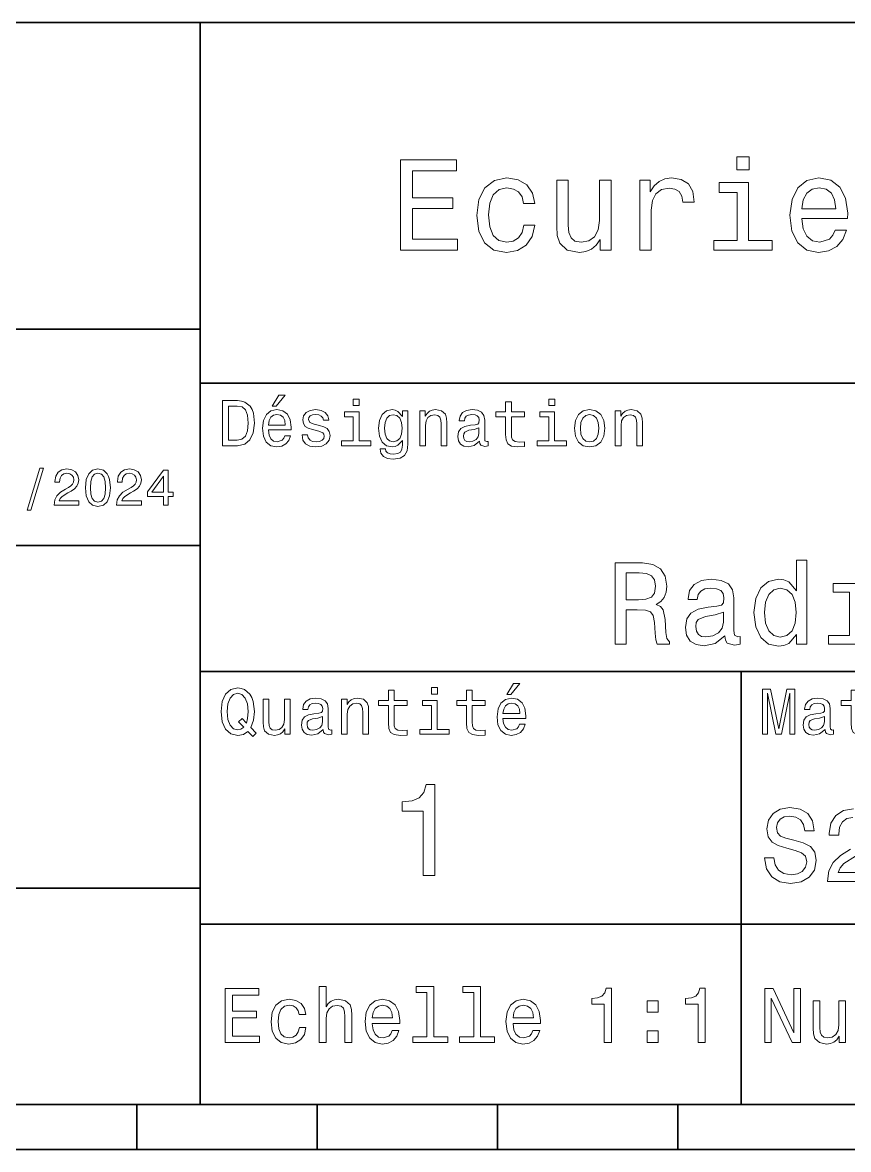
# Model space of a CAD drawing. Extents: x 0 to 297, y 0 to 210.
# Drawn here: x 152.2 to 198, y 7.5 to 70 of the extents above; entities that cross this region are included whole.
import ezdxf

# ---------------------------------------------------------------- set-up
doc = ezdxf.new("R2010")
doc.units = 0

msp = doc.modelspace()

# ---------------------------------------------------------------- linework, layer by layer
at = {"color": 7, "lineweight": 35}
for p, q in [((97, 70), (287, 70)), ((162, 10), (162, 70)), ((97, 53), (162, 53)), ((162, 50), (287, 50)), ((97, 41), (162, 41)), ((162, 34), (287, 34)), ((97, 22), (162, 22)), ((162, 20), (287, 20)), ((10, 10), (287, 10)), ((97, 10), (287, 10)), ((98.5, 7.5), (198.5, 7.5))]:
    msp.add_line(p, q, dxfattribs=at)
at = {"color": 7, "lineweight": 35, "ltscale": 0.35}
msp.add_line((192, 20), (192, 34), dxfattribs=at)
at = {"color": 7, "lineweight": 35, "ltscale": 0.25}
msp.add_line((192, 10), (192, 20), dxfattribs=at)
at = {"color": 7, "lineweight": 35, "ltscale": 0.0625}
for p, q in [((158.5, 10), (158.5, 7.5)), ((168.5, 10), (168.5, 7.5)), ((178.5, 10), (178.5, 7.5)), ((188.5, 10), (188.5, 7.5))]:
    msp.add_line(p, q, dxfattribs=at)
at = {"color": 7, "lineweight": 13}
for points in [[(192.439484, 62.554031), (191.769455, 62.554031), (191.769455, 61.833572), (192.439484, 61.833572)], [(173.109512, 57.381123), (176.279541, 57.381123), (176.279541, 57.986309), (173.772339, 57.986309), (173.772339, 59.679394), (176.005768, 59.679394), (176.005768, 60.277374), (173.772339, 60.277374), (173.772339, 61.775936), (176.221893, 61.775936), (176.221893, 62.381123), (173.109512, 62.381123)], [(179.932281, 59.967579), (180.559082, 59.967579), (180.429398, 60.543945), (180.119598, 60.997837), (179.636887, 61.278816), (179.010086, 61.386887), (178.318436, 61.242794), (177.792511, 60.839336), (177.46109, 60.183716), (177.345825, 59.304752), (177.453888, 58.432995), (177.778091, 57.78458), (178.289627, 57.381123), (178.988464, 57.244236), (179.608063, 57.352303), (180.090775, 57.6549), (180.42218, 58.130402), (180.566284, 58.764408), (179.96109, 58.764408), (179.853027, 58.36095), (179.651291, 58.058357), (179.363113, 57.871037), (179.010086, 57.8134), (178.570602, 57.907059), (178.253601, 58.195244), (178.059082, 58.663544), (177.994232, 59.326366), (178.059082, 59.974781), (178.260803, 60.443081), (178.585007, 60.731266), (179.010086, 60.83213), (179.38472, 60.767288), (179.66571, 60.601585), (179.853027, 60.327808)], [(184.788177, 61.25), (184.154175, 61.25), (184.154175, 59.016571), (184.082123, 58.497837), (183.873199, 58.123196), (183.548996, 57.892651), (183.123917, 57.820602), (182.785294, 57.878242), (182.569168, 58.051151), (182.446686, 58.346542), (182.417862, 58.764408), (182.417862, 61.25), (181.783859, 61.25), (181.783859, 58.706772), (181.805481, 58.195244), (181.942368, 57.770172), (182.360229, 57.381123), (183.030258, 57.244236), (183.390488, 57.294666), (183.700287, 57.424351), (183.966858, 57.647694), (184.182999, 57.971901), (184.182999, 57.381123), (184.788177, 57.381123)], [(186.380402, 57.381123), (187.014404, 57.381123), (187.014404, 59.592937), (187.079254, 60.12608), (187.273773, 60.507923), (187.590775, 60.738472), (188.015854, 60.817722), (188.332855, 60.767288), (188.570602, 60.623199), (188.714691, 60.378242), (188.765121, 60.046829), (189.406342, 60.046829), (189.319885, 60.630402), (189.082123, 61.048271), (188.685883, 61.30043), (188.145538, 61.386887), (187.778091, 61.32925), (187.46109, 61.185158), (187.180115, 60.940201), (186.956772, 60.608788), (186.956772, 61.25), (186.380402, 61.25)], [(195.37175, 59.131844), (197.907776, 59.131844), (197.914978, 59.427231), (197.799713, 60.255764), (197.482712, 60.875359), (196.978378, 61.25), (196.30835, 61.386887), (195.65274, 61.242794), (195.148407, 60.839336), (194.824203, 60.183716), (194.708923, 59.319164), (194.817001, 58.432995), (195.141205, 57.78458), (195.638321, 57.381123), (196.286743, 57.244236), (196.848694, 57.337894), (197.309799, 57.582851), (197.648407, 57.971901), (197.842941, 58.490631), (197.216141, 58.490631), (197.086456, 58.20245), (196.899139, 57.986309), (196.365997, 57.8134), (195.955322, 57.892651), (195.645538, 58.14481), (195.443802, 58.555473), (195.37175, 59.110229)], [(192.417862, 57.914265), (192.417862, 61.120316), (190.789627, 61.120316), (190.789627, 60.579971), (191.783859, 60.579971), (191.783859, 57.914265), (190.48703, 57.914265), (190.48703, 57.381123), (193.729111, 57.381123), (193.729111, 57.914265)], [(195.37175, 59.664986), (195.451004, 60.162102), (195.645538, 60.529537), (195.940918, 60.75288), (196.329971, 60.83213), (196.711807, 60.75288), (197.007202, 60.529537), (197.187317, 60.162102), (197.252167, 59.664986)], [(164.080688, 49.030979), (163.248566, 49.030979), (163.248566, 46.530979), (164.080688, 46.530979), (164.473343, 46.610229), (164.765137, 46.851585), (164.945251, 47.244236), (165.010086, 47.780979), (164.952454, 48.328529), (164.880402, 48.544666), (164.779541, 48.717579), (164.487747, 48.951729), (164.296829, 49.009365)], [(166.004318, 48.728386), (166.216858, 48.728386), (166.717575, 49.340778), (166.364548, 49.340778)], [(170.824203, 49.117435), (170.489197, 49.117435), (170.489197, 48.757202), (170.824203, 48.757202)], [(178.943802, 48.130402), (178.943802, 47.161381), (178.965424, 46.84798), (179.066284, 46.631844), (179.268005, 46.505764), (179.610229, 46.462536), (179.984863, 46.480545), (179.984863, 46.754322), (179.71109, 46.732708), (179.46254, 46.761528), (179.329254, 46.851585), (179.271606, 47.00288), (179.260803, 47.215416), (179.260803, 48.130402), (179.984863, 48.130402), (179.984863, 48.400574), (179.260803, 48.400574), (179.260803, 48.966137), (178.943802, 48.966137), (178.943802, 48.400574), (178.396255, 48.400574), (178.396255, 48.130402)], [(181.667145, 49.117435), (181.332138, 49.117435), (181.332138, 48.757202), (181.667145, 48.757202)], [(164.055481, 48.731987), (164.329254, 48.677952), (164.516571, 48.512245), (164.628235, 48.216858), (164.664261, 47.780979), (164.624634, 47.359509), (164.51297, 47.064121), (164.322052, 46.887608), (164.055481, 46.829971), (163.583572, 46.829971), (163.583572, 48.731987)], [(165.784576, 47.406338), (167.052597, 47.406338), (167.056198, 47.554035), (166.998566, 47.9683), (166.840057, 48.278099), (166.587891, 48.465416), (166.252884, 48.533859), (165.925079, 48.461815), (165.672913, 48.260086), (165.510803, 47.932278), (165.453171, 47.5), (165.507202, 47.056915), (165.669312, 46.732708), (165.917862, 46.530979), (166.242081, 46.462536), (166.523056, 46.509365), (166.753601, 46.631844), (166.922913, 46.826366), (167.020172, 47.085735), (166.706772, 47.085735), (166.641937, 46.941643), (166.548264, 46.833572), (166.281708, 46.747116), (166.07637, 46.786743), (165.921463, 46.912823), (165.820602, 47.118156), (165.784576, 47.395531)], [(165.784576, 47.672909), (165.824203, 47.921471), (165.921463, 48.105186), (166.069168, 48.216858), (166.263687, 48.256485), (166.454605, 48.216858), (166.60231, 48.105186), (166.692368, 47.921471), (166.724777, 47.672909)], [(168.623199, 47.658501), (168.317001, 47.730545), (168.090057, 47.8134), (168.014404, 47.982708), (168.036026, 48.101585), (168.111664, 48.188038), (168.234146, 48.242073), (168.41066, 48.263687), (168.579971, 48.242073), (168.713257, 48.177231), (168.799713, 48.079971), (168.835739, 47.950287), (169.145538, 47.950287), (169.145538, 47.957493), (169.091492, 48.191643), (168.943802, 48.375359), (168.713257, 48.490635), (168.41066, 48.533859), (168.104462, 48.490635), (167.881119, 48.371758), (167.740631, 48.195244), (167.697403, 47.971901), (167.729828, 47.755764), (167.830688, 47.604465), (167.996399, 47.496399), (168.237747, 47.42075), (168.590775, 47.334293), (168.806915, 47.244236), (168.864548, 47.172188), (168.886169, 47.064121), (168.853745, 46.930836), (168.767288, 46.829971), (168.626801, 46.765129), (168.439484, 46.743515), (168.241348, 46.765129), (168.09726, 46.840778), (168, 46.963257), (167.960373, 47.132565), (167.654175, 47.132565), (167.704605, 46.844379), (167.85231, 46.635445), (168.086456, 46.509365), (168.41066, 46.462536), (168.749283, 46.509365), (168.997833, 46.635445), (169.149139, 46.837173), (169.203171, 47.100143), (169.163544, 47.327087), (169.05188, 47.481987), (168.868149, 47.582851)], [(170.8134, 46.79755), (170.8134, 48.400574), (169.999283, 48.400574), (169.999283, 48.130402), (170.496399, 48.130402), (170.496399, 46.79755), (169.847977, 46.79755), (169.847977, 46.530979), (171.469025, 46.530979), (171.469025, 46.79755)], [(173.518738, 46.617435), (173.518738, 48.465416), (173.216141, 48.465416), (173.216141, 48.152016), (172.967575, 48.4366), (172.816284, 48.508644), (172.646973, 48.533859), (172.340775, 48.461815), (172.103027, 48.260086), (171.94812, 47.935879), (171.894089, 47.5), (171.94812, 47.060516), (172.103027, 46.736309), (172.340775, 46.530979), (172.646973, 46.462536), (172.819885, 46.487751), (172.963974, 46.552593), (173.216141, 46.826366), (173.216141, 46.552593), (173.187317, 46.336456), (173.108063, 46.181557), (172.956772, 46.091499), (172.729828, 46.059078), (172.531708, 46.080692), (172.391205, 46.134727), (172.30835, 46.228386), (172.283142, 46.354465), (171.976944, 46.354465), (171.976944, 46.340057), (172.023773, 46.109509), (172.167862, 45.9366), (172.398407, 45.824928), (172.711823, 45.785301), (173.086456, 45.839336), (173.335022, 45.990635), (173.47551, 46.253601)], [(172.221909, 47.5), (172.254318, 47.820606), (172.351593, 48.058357), (172.502884, 48.198845), (172.704605, 48.249279), (172.917145, 48.198845), (173.075653, 48.058357), (173.172913, 47.820606), (173.208939, 47.5), (173.172913, 47.172188), (173.075653, 46.938038), (172.917145, 46.793949), (172.704605, 46.747116), (172.502884, 46.793949), (172.351593, 46.938038), (172.254318, 47.175793)], [(174.181549, 46.530979), (174.498566, 46.530979), (174.498566, 47.647694), (174.530975, 47.903458), (174.635452, 48.090778), (174.797546, 48.206051), (175.013687, 48.249279), (175.1866, 48.213257), (175.294662, 48.115993), (175.348709, 47.953888), (175.366714, 47.737751), (175.366714, 46.530979), (175.683716, 46.530979), (175.683716, 47.802593), (175.669312, 48.058357), (175.604462, 48.270893), (175.391937, 48.465416), (175.060516, 48.533859), (174.876801, 48.508644), (174.721909, 48.440201), (174.588623, 48.324928), (174.484146, 48.170029), (174.484146, 48.465416), (174.181549, 48.465416)], [(177.499283, 46.783142), (177.499283, 46.772335), (177.517288, 46.649857), (177.57132, 46.5634), (177.798264, 46.494957), (177.974777, 46.523773), (177.974777, 46.76873), (177.899139, 46.757923), (177.798264, 46.804756), (177.780258, 46.948845), (177.780258, 47.950287), (177.73703, 48.206051), (177.610947, 48.386166), (177.391205, 48.494236), (177.081406, 48.533859), (176.778824, 48.490635), (176.555481, 48.368156), (176.414978, 48.177231), (176.368149, 47.925072), (176.368149, 47.903458), (176.65274, 47.903458), (176.677948, 48.054756), (176.757202, 48.162823), (176.886887, 48.227665), (177.070602, 48.25288), (177.247116, 48.234871), (177.373199, 48.180836), (177.448853, 48.087173), (177.47406, 47.957493), (177.459656, 47.806194), (177.402023, 47.730545), (177.257919, 47.694523), (176.987747, 47.665707), (176.677948, 47.600864), (176.458206, 47.485592), (176.328537, 47.305473), (176.28891, 47.038906), (176.324921, 46.801151), (176.4366, 46.624638), (176.616714, 46.512966), (176.86528, 46.473343), (177.200287, 46.548992)], [(181.656342, 46.79755), (181.656342, 48.400574), (180.842224, 48.400574), (180.842224, 48.130402), (181.33934, 48.130402), (181.33934, 46.79755), (180.690918, 46.79755), (180.690918, 46.530979), (182.311966, 46.530979), (182.311966, 46.79755)], [(182.762253, 47.496399), (182.819885, 47.056915), (182.985596, 46.732708), (183.248566, 46.530979), (183.601593, 46.462536), (183.951004, 46.530979), (184.213974, 46.729107), (184.379684, 47.053314), (184.440918, 47.496399), (184.379684, 47.935879), (184.213974, 48.263687), (183.951004, 48.461815), (183.601593, 48.533859), (183.248566, 48.461815), (182.985596, 48.260086), (182.819885, 47.935879)], [(183.086456, 47.5), (183.118881, 47.824207), (183.219742, 48.058357), (183.381851, 48.20245), (183.601593, 48.25288), (183.817719, 48.20245), (183.979828, 48.061958), (184.080688, 47.824207), (184.116714, 47.5), (184.080688, 47.172188), (183.979828, 46.934437), (183.817719, 46.790344), (183.601593, 46.743515), (183.381851, 46.790344), (183.219742, 46.934437), (183.118881, 47.172188)], [(185.024506, 46.530979), (185.341492, 46.530979), (185.341492, 47.647694), (185.373917, 47.903458), (185.478394, 48.090778), (185.640488, 48.206051), (185.856628, 48.249279), (186.029541, 48.213257), (186.137604, 48.115993), (186.19165, 47.953888), (186.209656, 47.737751), (186.209656, 46.530979), (186.526657, 46.530979), (186.526657, 47.802593), (186.512253, 48.058357), (186.447403, 48.270893), (186.234879, 48.465416), (185.903458, 48.533859), (185.719742, 48.508644), (185.56485, 48.440201), (185.431564, 48.324928), (185.327087, 48.170029), (185.327087, 48.465416), (185.024506, 48.465416)], [(177.463257, 47.208214), (177.420029, 47.020893), (177.304749, 46.876801), (177.131851, 46.783142), (176.919312, 46.750721), (176.782425, 46.76873), (176.68515, 46.826366), (176.623917, 46.927231), (176.605911, 47.067722), (176.620316, 47.193802), (176.677948, 47.283859), (176.908508, 47.384727), (177.200287, 47.427952), (177.463257, 47.514408)], [(152.417877, 42.956772), (152.616714, 42.956772), (153.314133, 45.279541), (153.112396, 45.279541)], [(153.899139, 43.224785), (155.273773, 43.224785), (155.273773, 43.472622), (154.187317, 43.472622), (154.247849, 43.60807), (154.351593, 43.720463), (154.671478, 43.925072), (154.841507, 44.011528), (155.031708, 44.135448), (155.167145, 44.279541), (155.244965, 44.44957), (155.273773, 44.642651), (155.224792, 44.884727), (155.08934, 45.074928), (154.881851, 45.195965), (154.613831, 45.239193), (154.337173, 45.190201), (154.126801, 45.054756), (153.991364, 44.838619), (153.945251, 44.553314), (153.945251, 44.51297), (154.207504, 44.51297), (154.207504, 44.536022), (154.233429, 44.731991), (154.311249, 44.876083), (154.435165, 44.9683), (154.599426, 45), (154.766571, 44.971184), (154.890488, 44.899136), (154.971191, 44.786743), (155, 44.645535), (154.979828, 44.51297), (154.925079, 44.400578), (154.832855, 44.302593), (154.706055, 44.216141), (154.536026, 44.12392), (154.253601, 43.945248), (154.054764, 43.755043), (153.9366, 43.524498), (153.899139, 43.233429)], [(155.642654, 44.201729), (155.685883, 43.749279), (155.821335, 43.426514), (156.037476, 43.230549), (156.337173, 43.167149), (156.634003, 43.230549), (156.850143, 43.426514), (156.982712, 43.749279), (157.028824, 44.201729), (156.982712, 44.651299), (156.927963, 44.829971), (156.850143, 44.976948), (156.634003, 45.172913), (156.337173, 45.239193), (156.037476, 45.172913), (155.821335, 44.974064), (155.685883, 44.651299)], [(155.919312, 44.201729), (155.942368, 44.550434), (156.01442, 44.801155), (156.144104, 44.948128), (156.337173, 45), (156.527374, 44.948128), (156.657059, 44.801155), (156.729111, 44.550434), (156.752167, 44.201729), (156.729111, 43.850143), (156.657059, 43.599426), (156.527374, 43.45245), (156.337173, 43.403458), (156.144104, 43.45245), (156.01442, 43.599426), (155.942368, 43.850143)], [(157.368881, 43.224785), (158.743515, 43.224785), (158.743515, 43.472622), (157.657059, 43.472622), (157.71759, 43.60807), (157.821335, 43.720463), (158.14122, 43.925072), (158.311249, 44.011528), (158.50145, 44.135448), (158.636887, 44.279541), (158.714706, 44.44957), (158.743515, 44.642651), (158.694534, 44.884727), (158.559082, 45.074928), (158.351593, 45.195965), (158.083572, 45.239193), (157.806915, 45.190201), (157.596542, 45.054756), (157.461105, 44.838619), (157.414993, 44.553314), (157.414993, 44.51297), (157.677231, 44.51297), (157.677231, 44.536022), (157.703171, 44.731991), (157.780991, 44.876083), (157.904907, 44.9683), (158.069168, 45), (158.236313, 44.971184), (158.360229, 44.899136), (158.440918, 44.786743), (158.469742, 44.645535), (158.44957, 44.51297), (158.394821, 44.400578), (158.302597, 44.302593), (158.175797, 44.216141), (158.005768, 44.12392), (157.723343, 43.945248), (157.524506, 43.755043), (157.406342, 43.524498), (157.368881, 43.233429)], [(159.965424, 43.224785), (160.224792, 43.224785), (160.224792, 43.720463), (160.510086, 43.720463), (160.510086, 43.951008), (160.224792, 43.951008), (160.224792, 45.181557), (159.96254, 45.181557), (159.086456, 43.974064), (159.086456, 43.720463), (159.965424, 43.720463)], [(159.328537, 43.951008), (159.965424, 44.847263), (159.965424, 43.951008)], [(185.019455, 35.530258), (185.622482, 35.530258), (185.622482, 37.430115), (186.238464, 37.430115), (186.692368, 37.41066), (186.977661, 37.319885), (187.133286, 37.105907), (187.19812, 36.723343), (187.230545, 36.139767), (187.269455, 35.757202), (187.34726, 35.530258), (188.028091, 35.530258), (188.028091, 35.653458), (187.878967, 35.835014), (187.827087, 36.172188), (187.781693, 36.898415), (187.671463, 37.4366), (187.522339, 37.605186), (187.28891, 37.728386), (187.548264, 37.890488), (187.729828, 38.117435), (187.846542, 38.402737), (187.885452, 38.746395), (187.794662, 39.291065), (187.535294, 39.699566), (187.107346, 39.945965), (186.523773, 40.030258), (185.019455, 40.030258)], [(195.069885, 36.068443), (195.069885, 35.530258), (195.640488, 35.530258), (195.640488, 40.185879), (195.07637, 40.185879), (195.07637, 38.480545), (194.641937, 38.973343), (194.376083, 39.090057), (194.07132, 39.135445), (193.520172, 39.005764), (193.092224, 38.642651), (192.8134, 38.059078), (192.716141, 37.274494), (192.8134, 36.489914), (193.092224, 35.899857), (193.520172, 35.530258), (194.07132, 35.407059), (194.376083, 35.45245), (194.648407, 35.569164)], [(186.355179, 39.479107), (186.750717, 39.440201), (187.029541, 39.317001), (187.204605, 39.090057), (187.26297, 38.733429), (187.19812, 38.357346), (187.023056, 38.130402), (186.724777, 38.013687), (186.316284, 37.981266), (185.622482, 37.981266), (185.622482, 39.479107)], [(191.095093, 35.98415), (191.095093, 35.964695), (191.127518, 35.744236), (191.224777, 35.588615), (191.633286, 35.465416), (191.951004, 35.517288), (191.951004, 35.958214), (191.814835, 35.938759), (191.633286, 36.023052), (191.600861, 36.282421), (191.600861, 38.085014), (191.523056, 38.545387), (191.296112, 38.869595), (190.900574, 39.064121), (190.342941, 39.135445), (189.798264, 39.057636), (189.396255, 38.837173), (189.143372, 38.493515), (189.059082, 38.039623), (189.059082, 38.000721), (189.57132, 38.000721), (189.616714, 38.273052), (189.759369, 38.467579), (189.992798, 38.584293), (190.323486, 38.629681), (190.641205, 38.59726), (190.868149, 38.5), (191.004318, 38.331409), (191.049713, 38.09798), (191.023773, 37.825645), (190.920029, 37.68948), (190.66066, 37.624638), (190.174347, 37.572765), (189.616714, 37.456051), (189.221176, 37.248558), (188.987747, 36.924351), (188.916428, 36.444523), (188.981262, 36.016571), (189.182281, 35.698845), (189.506485, 35.497837), (189.953888, 35.426514), (190.556915, 35.562679)], [(198.577805, 36.010086), (198.577805, 38.895531), (197.112396, 38.895531), (197.112396, 38.409222), (198.007202, 38.409222), (198.007202, 36.010086), (196.840057, 36.010086), (196.840057, 35.530258), (199.757919, 35.530258), (199.757919, 36.010086)], [(194.168579, 38.623199), (194.544662, 38.532421), (194.829971, 38.279537), (194.998566, 37.858067), (195.0634, 37.274494), (194.998566, 36.684437), (194.829971, 36.262966), (194.544662, 36.003601), (194.168579, 35.919308), (193.811951, 36.003601), (193.539627, 36.262966), (193.358063, 36.690922), (193.299713, 37.274494), (193.358063, 37.851585), (193.539627, 38.273052), (193.811951, 38.532421)], [(191.030258, 36.749279), (190.952454, 36.412102), (190.744949, 36.152737), (190.433716, 35.98415), (190.051147, 35.925793), (189.804749, 35.958214), (189.629684, 36.061958), (189.519455, 36.243515), (189.48703, 36.496395), (189.51297, 36.723343), (189.616714, 36.885445), (190.031693, 37.067001), (190.556915, 37.14481), (191.030258, 37.30043)], [(179.015854, 32.728386), (179.228394, 32.728386), (179.729111, 33.340778), (179.376083, 33.340778)], [(164.642654, 30.685879), (164.916428, 30.401297), (165.107346, 30.592218), (164.811966, 30.894812), (164.963257, 31.305475), (165.010086, 31.780979), (164.941635, 32.339336), (164.862396, 32.56628), (164.757919, 32.753601), (164.46254, 33.009365), (164.282425, 33.074207), (164.08429, 33.099422), (163.702454, 33.009365), (163.41066, 32.757202), (163.223343, 32.342937), (163.158508, 31.780979), (163.223343, 31.219019), (163.407059, 30.804754), (163.698853, 30.54899), (164.08429, 30.462536), (164.39769, 30.520172)], [(164.41571, 30.916426), (164.260803, 30.801151), (164.08429, 30.765129), (163.850143, 30.829971), (163.666428, 31.024494), (163.543945, 31.341497), (163.504318, 31.780979), (163.543945, 32.216858), (163.662827, 32.537464), (163.846542, 32.731987), (164.08429, 32.80043), (164.318451, 32.731987), (164.502167, 32.533859), (164.621033, 32.213257), (164.664261, 31.780979), (164.631851, 31.40634), (164.5634, 31.150576), (164.329254, 31.395533), (164.13472, 31.211815)], [(168.824921, 30.78314), (168.824921, 30.772333), (168.842941, 30.649855), (168.896973, 30.5634), (169.123917, 30.494957), (169.30043, 30.523775), (169.30043, 30.768732), (169.224777, 30.757925), (169.123917, 30.804754), (169.105911, 30.948847), (169.105911, 31.950287), (169.062683, 32.206051), (168.9366, 32.386166), (168.716858, 32.494236), (168.407059, 32.533859), (168.104462, 32.490635), (167.881119, 32.368156), (167.740631, 32.177231), (167.693802, 31.925072), (167.693802, 31.903458), (167.978394, 31.903458), (168.003601, 32.054756), (168.082855, 32.162823), (168.21254, 32.227665), (168.396255, 32.25288), (168.572769, 32.234871), (168.698853, 32.180836), (168.77449, 32.087173), (168.799713, 31.957493), (168.785309, 31.806194), (168.727661, 31.730547), (168.583572, 31.694523), (168.3134, 31.665705), (168.003601, 31.600864), (167.783859, 31.48559), (167.654175, 31.305475), (167.614548, 31.038904), (167.650574, 30.801151), (167.762253, 30.62464), (167.942368, 30.512968), (168.190918, 30.473343), (168.52594, 30.54899)], [(169.844376, 30.530979), (170.161377, 30.530979), (170.161377, 31.647694), (170.193802, 31.903458), (170.298279, 32.090778), (170.460373, 32.206051), (170.676514, 32.249279), (170.849426, 32.213257), (170.957489, 32.115993), (171.011536, 31.95389), (171.029541, 31.737751), (171.029541, 30.530979), (171.346542, 30.530979), (171.346542, 31.802593), (171.332138, 32.058357), (171.267288, 32.270893), (171.054749, 32.465416), (170.723343, 32.533859), (170.539627, 32.508644), (170.38472, 32.440201), (170.251434, 32.324928), (170.146973, 32.170029), (170.146973, 32.465416), (169.844376, 32.465416)], [(172.438034, 32.130402), (172.438034, 31.161383), (172.459656, 30.847982), (172.560516, 30.631844), (172.762253, 30.505762), (173.104462, 30.462536), (173.479111, 30.480547), (173.479111, 30.754322), (173.205338, 30.732708), (172.956772, 30.761526), (172.823486, 30.851583), (172.765854, 31.002882), (172.755035, 31.215418), (172.755035, 32.130402), (173.479111, 32.130402), (173.479111, 32.400574), (172.755035, 32.400574), (172.755035, 32.966137), (172.438034, 32.966137), (172.438034, 32.400574), (171.890488, 32.400574), (171.890488, 32.130402)], [(175.161377, 33.117435), (174.82637, 33.117435), (174.82637, 32.757202), (175.161377, 32.757202)], [(176.775223, 32.130402), (176.775223, 31.161383), (176.796829, 30.847982), (176.89769, 30.631844), (177.099426, 30.505762), (177.44165, 30.462536), (177.816284, 30.480547), (177.816284, 30.754322), (177.542511, 30.732708), (177.293945, 30.761526), (177.16066, 30.851583), (177.103027, 31.002882), (177.092224, 31.215418), (177.092224, 32.130402), (177.816284, 32.130402), (177.816284, 32.400574), (177.092224, 32.400574), (177.092224, 32.966137), (176.775223, 32.966137), (176.775223, 32.400574), (176.227661, 32.400574), (176.227661, 32.130402)], [(178.796112, 31.40634), (180.064117, 31.40634), (180.067719, 31.554033), (180.010086, 31.9683), (179.851593, 32.278099), (179.599426, 32.465416), (179.264404, 32.533859), (178.9366, 32.461815), (178.684433, 32.260086), (178.522339, 31.932276), (178.464691, 31.5), (178.518738, 31.056915), (178.680832, 30.732708), (178.929398, 30.530979), (179.253601, 30.462536), (179.534576, 30.509365), (179.765137, 30.631844), (179.934433, 30.826368), (180.031708, 31.085733), (179.718292, 31.085733), (179.653458, 30.941643), (179.559799, 30.833572), (179.293228, 30.747118), (179.087891, 30.786743), (178.932999, 30.912823), (178.832138, 31.118155), (178.796112, 31.395533)], [(193.183716, 30.530979), (193.46109, 30.530979), (193.46109, 32.80043), (193.929398, 30.530979), (194.239197, 30.530979), (194.703888, 32.80043), (194.703888, 30.530979), (194.984863, 30.530979), (194.984863, 33.030979), (194.545395, 33.030979), (194.08429, 30.826368), (193.626801, 33.030979), (193.183716, 33.030979)], [(196.656342, 30.78314), (196.656342, 30.772333), (196.674347, 30.649855), (196.728394, 30.5634), (196.955338, 30.494957), (197.131851, 30.523775), (197.131851, 30.768732), (197.056198, 30.757925), (196.955338, 30.804754), (196.937317, 30.948847), (196.937317, 31.950287), (196.894089, 32.206051), (196.768005, 32.386166), (196.548264, 32.494236), (196.23848, 32.533859), (195.935883, 32.490635), (195.71254, 32.368156), (195.572052, 32.177231), (195.525223, 31.925072), (195.525223, 31.903458), (195.809799, 31.903458), (195.835022, 32.054756), (195.914261, 32.162823), (196.043945, 32.227665), (196.227661, 32.25288), (196.404175, 32.234871), (196.530258, 32.180836), (196.605911, 32.087173), (196.631119, 31.957493), (196.616714, 31.806194), (196.559082, 31.730547), (196.414978, 31.694523), (196.144806, 31.665705), (195.835022, 31.600864), (195.61528, 31.48559), (195.485596, 31.305475), (195.445969, 31.038904), (195.481995, 30.801151), (195.593658, 30.62464), (195.773773, 30.512968), (196.022339, 30.473343), (196.357346, 30.54899)], [(198.100861, 32.130402), (198.100861, 31.161383), (198.122482, 30.847982), (198.223343, 30.631844), (198.425079, 30.505762), (198.767288, 30.462536), (199.141937, 30.480547), (199.141937, 30.754322), (198.868149, 30.732708), (198.619598, 30.761526), (198.486313, 30.851583), (198.42868, 31.002882), (198.417862, 31.215418), (198.417862, 32.130402), (199.141937, 32.130402), (199.141937, 32.400574), (198.417862, 32.400574), (198.417862, 32.966137), (198.100861, 32.966137), (198.100861, 32.400574), (197.553314, 32.400574), (197.553314, 32.130402)], [(166.998566, 32.465416), (166.681549, 32.465416), (166.681549, 31.348703), (166.645538, 31.089336), (166.541061, 30.902016), (166.378967, 30.786743), (166.166428, 30.750719), (165.997116, 30.779539), (165.889053, 30.865993), (165.827805, 31.013687), (165.8134, 31.222622), (165.8134, 32.465416), (165.496399, 32.465416), (165.496399, 31.193804), (165.507202, 30.93804), (165.575653, 30.725504), (165.784576, 30.530979), (166.119598, 30.462536), (166.299713, 30.487751), (166.454605, 30.552593), (166.587891, 30.664265), (166.695969, 30.826368), (166.695969, 30.530979), (166.998566, 30.530979)], [(175.150574, 30.79755), (175.150574, 32.400574), (174.336456, 32.400574), (174.336456, 32.130402), (174.833572, 32.130402), (174.833572, 30.79755), (174.185165, 30.79755), (174.185165, 30.530979), (175.806198, 30.530979), (175.806198, 30.79755)], [(178.796112, 31.672911), (178.835739, 31.921469), (178.932999, 32.105186), (179.080688, 32.216858), (179.275208, 32.256485), (179.466141, 32.216858), (179.613831, 32.105186), (179.703888, 31.921469), (179.736313, 31.672911)], [(168.78891, 31.208212), (168.745682, 31.020893), (168.630402, 30.876801), (168.457489, 30.78314), (168.244965, 30.750719), (168.108063, 30.768732), (168.010803, 30.826368), (167.94957, 30.927233), (167.931549, 31.067722), (167.945969, 31.193804), (168.003601, 31.283861), (168.234146, 31.384726), (168.52594, 31.427954), (168.78891, 31.514408)], [(196.620316, 31.208212), (196.577087, 31.020893), (196.461823, 30.876801), (196.28891, 30.78314), (196.07637, 30.750719), (195.939484, 30.768732), (195.842224, 30.826368), (195.780975, 30.927233), (195.76297, 31.067722), (195.777374, 31.193804), (195.835022, 31.283861), (196.065567, 31.384726), (196.357346, 31.427954), (196.620316, 31.514408)], [(174.370316, 22.700289), (175.025925, 22.700289), (175.025925, 27.736313), (174.536011, 27.736313), (174.406326, 27.296831), (174.146973, 27.001442), (173.750717, 26.828531), (173.203171, 26.770893), (173.203171, 26.259367), (174.370316, 26.259367)], [(193.824203, 23.680117), (193.299713, 23.680117), (193.414978, 23.069164), (193.703171, 22.619596), (194.146973, 22.348703), (194.746399, 22.250721), (195.340057, 22.342941), (195.783859, 22.596542), (196.066284, 22.994238), (196.170029, 23.518732), (196.083572, 23.991356), (195.841492, 24.296831), (195.44957, 24.49856), (194.925079, 24.648417), (194.47551, 24.757925), (194.181549, 24.884727), (194.014404, 25.069164), (193.96254, 25.357349), (194.014404, 25.616714), (194.164261, 25.812681), (194.394806, 25.945246), (194.711823, 25.991356), (195.034576, 25.933718), (195.288177, 25.778099), (195.455338, 25.518732), (195.536026, 25.167149), (196.060516, 25.167149), (196.060516, 25.178675), (195.968292, 25.720463), (195.697403, 26.12392), (195.270889, 26.377522), (194.694519, 26.463978), (194.175797, 26.377522), (193.772339, 26.135448), (193.51297, 25.760807), (193.420746, 25.276657), (193.495682, 24.844381), (193.714691, 24.550434), (194.060516, 24.354467), (194.533142, 24.204613), (195, 24.072046), (195.351578, 23.945246), (195.564835, 23.760807), (195.639771, 23.461096), (195.570602, 23.155621), (195.391937, 22.925074), (195.121033, 22.780981), (194.769455, 22.734871), (194.377518, 22.798271), (194.077805, 22.98271), (193.887604, 23.282421)], [(163.393372, 13.428675), (165.295395, 13.428675), (165.295395, 13.791787), (163.791061, 13.791787), (163.791061, 14.807637), (165.131119, 14.807637), (165.131119, 15.166427), (163.791061, 15.166427), (163.791061, 16.065563), (165.260803, 16.065563), (165.260803, 16.428675), (163.393372, 16.428675)], [(168.610947, 13.428675), (168.991348, 13.428675), (168.991348, 14.768732), (169.030258, 15.075649), (169.155624, 15.300432), (169.350143, 15.438761), (169.609512, 15.490635), (169.817001, 15.447407), (169.946686, 15.330692), (170.011536, 15.136168), (170.033142, 14.876801), (170.033142, 13.428675), (170.413544, 13.428675), (170.413544, 14.954612), (170.396255, 15.261528), (170.318451, 15.516571), (170.0634, 15.75), (169.66571, 15.832133), (169.44957, 15.801874), (169.263687, 15.719741), (169.108063, 15.590058), (168.991348, 15.412825), (168.991348, 16.532421), (168.610947, 16.532421)], [(174.572052, 16.212536), (174.572052, 13.748559), (173.789627, 13.748559), (173.789627, 13.428675), (175.730545, 13.428675), (175.730545, 13.748559), (174.952454, 13.748559), (174.952454, 16.532421), (173.97551, 16.532421), (173.97551, 16.212536)], [(177.174347, 16.212536), (177.174347, 13.748559), (176.391937, 13.748559), (176.391937, 13.428675), (178.332855, 13.428675), (178.332855, 13.748559), (177.554749, 13.748559), (177.554749, 16.532421), (176.577805, 16.532421), (176.577805, 16.212536)], [(184.416412, 13.428675), (184.809784, 13.428675), (184.809784, 16.450289), (184.515839, 16.450289), (184.438034, 16.1866), (184.28241, 16.009367), (184.044662, 15.905621), (183.716125, 15.871038), (183.716125, 15.564121), (184.416412, 15.564121)], [(189.621033, 13.428675), (190.014404, 13.428675), (190.014404, 16.450289), (189.720459, 16.450289), (189.642639, 16.1866), (189.48703, 16.009367), (189.249268, 15.905621), (188.920746, 15.871038), (188.920746, 15.564121), (189.621033, 15.564121)], [(193.315567, 13.428675), (193.674347, 13.428675), (193.674347, 15.888329), (194.824203, 13.428675), (195.286743, 13.428675), (195.286743, 16.428675), (194.92363, 16.428675), (194.92363, 13.969021), (193.786743, 16.428675), (193.315567, 16.428675)], [(167.48703, 14.980548), (167.863113, 14.980548), (167.785309, 15.326369), (167.599426, 15.598703), (167.309799, 15.767292), (166.933716, 15.832133), (166.518738, 15.745678), (166.203171, 15.503603), (166.004318, 15.110231), (165.935165, 14.582853), (166, 14.059798), (166.194519, 13.67075), (166.501434, 13.428675), (166.920746, 13.346542), (167.292511, 13.411384), (167.582138, 13.592939), (167.780975, 13.878242), (167.867432, 14.258646), (167.504318, 14.258646), (167.439484, 14.016571), (167.318451, 13.835014), (167.145538, 13.722623), (166.933716, 13.688041), (166.670029, 13.744237), (166.479828, 13.917148), (166.363113, 14.198127), (166.324203, 14.595821), (166.363113, 14.984871), (166.484146, 15.26585), (166.67868, 15.438761), (166.933716, 15.49928), (167.158508, 15.460375), (167.327087, 15.360951), (167.439484, 15.196686)], [(171.546112, 14.479107), (173.067719, 14.479107), (173.072052, 14.656341), (173.002884, 15.153459), (172.812683, 15.525217), (172.510086, 15.75), (172.108063, 15.832133), (171.714691, 15.745678), (171.412109, 15.503603), (171.217575, 15.110231), (171.148422, 14.591499), (171.213257, 14.059798), (171.407776, 13.67075), (171.706055, 13.428675), (172.095108, 13.346542), (172.432281, 13.402739), (172.708939, 13.549712), (172.912109, 13.783141), (173.028824, 14.09438), (172.65274, 14.09438), (172.574936, 13.92147), (172.46254, 13.791787), (172.142654, 13.688041), (171.896255, 13.735591), (171.710373, 13.886888), (171.58934, 14.133286), (171.546112, 14.466139)], [(179.353027, 14.479107), (180.874634, 14.479107), (180.878967, 14.656341), (180.809799, 15.153459), (180.619598, 15.525217), (180.317001, 15.75), (179.914978, 15.832133), (179.521606, 15.745678), (179.219025, 15.503603), (179.02449, 15.110231), (178.955338, 14.591499), (179.020172, 14.059798), (179.214691, 13.67075), (179.51297, 13.428675), (179.902023, 13.346542), (180.239197, 13.402739), (180.515854, 13.549712), (180.719025, 13.783141), (180.835739, 14.09438), (180.459656, 14.09438), (180.381851, 13.92147), (180.269455, 13.791787), (179.94957, 13.688041), (179.703171, 13.735591), (179.517288, 13.886888), (179.396255, 14.133286), (179.353027, 14.466139)], [(186.798264, 15.105908), (187.394806, 15.105908), (187.394806, 15.75), (186.798264, 15.75)], [(197.798279, 15.75), (197.417862, 15.75), (197.417862, 14.409943), (197.374634, 14.098703), (197.249283, 13.873919), (197.054749, 13.735591), (196.799713, 13.692364), (196.596542, 13.726946), (196.466858, 13.830692), (196.393372, 14.007925), (196.376083, 14.258646), (196.376083, 15.75), (195.995682, 15.75), (195.995682, 14.224064), (196.008652, 13.917148), (196.090775, 13.662104), (196.341492, 13.428675), (196.743515, 13.346542), (196.959656, 13.376801), (197.145538, 13.454611), (197.305481, 13.588617), (197.435165, 13.783141), (197.435165, 13.428675), (197.798279, 13.428675)], [(171.546112, 14.798992), (171.593658, 15.097262), (171.710373, 15.317724), (171.887604, 15.45173), (172.121033, 15.49928), (172.350143, 15.45173), (172.527374, 15.317724), (172.635452, 15.097262), (172.674347, 14.798992)], [(179.353027, 14.798992), (179.400574, 15.097262), (179.517288, 15.317724), (179.694519, 15.45173), (179.927948, 15.49928), (180.157059, 15.45173), (180.33429, 15.317724), (180.442368, 15.097262), (180.481262, 14.798992)], [(186.798264, 13.428675), (187.394806, 13.428675), (187.394806, 14.072767), (186.798264, 14.072767)]]:
    msp.add_lwpolyline(points, close=True, dxfattribs=at)
for points in [[(198.227661, 26.38905), (197.674347, 26.291067), (197.253601, 26.020174), (196.982712, 25.587896), (196.890488, 25.017292), (196.890488, 24.9366), (197.414978, 24.9366), (197.414978, 24.98271), (197.466858, 25.374641), (197.622482, 25.662825), (197.870316, 25.847263), (198.198853, 25.910664)], [(198.072052, 24.158503), (197.507202, 23.801153), (197.109512, 23.42075), (196.873199, 22.959656), (196.798264, 22.377522), (196.798264, 22.360231), (199.547546, 22.360231)], [(199.547546, 22.855909), (197.374634, 22.855909), (197.495682, 23.126802), (197.703171, 23.351585), (198.342941, 23.760807)]]:
    msp.add_lwpolyline(points, dxfattribs=at)

doc.saveas('drawing.dxf')
